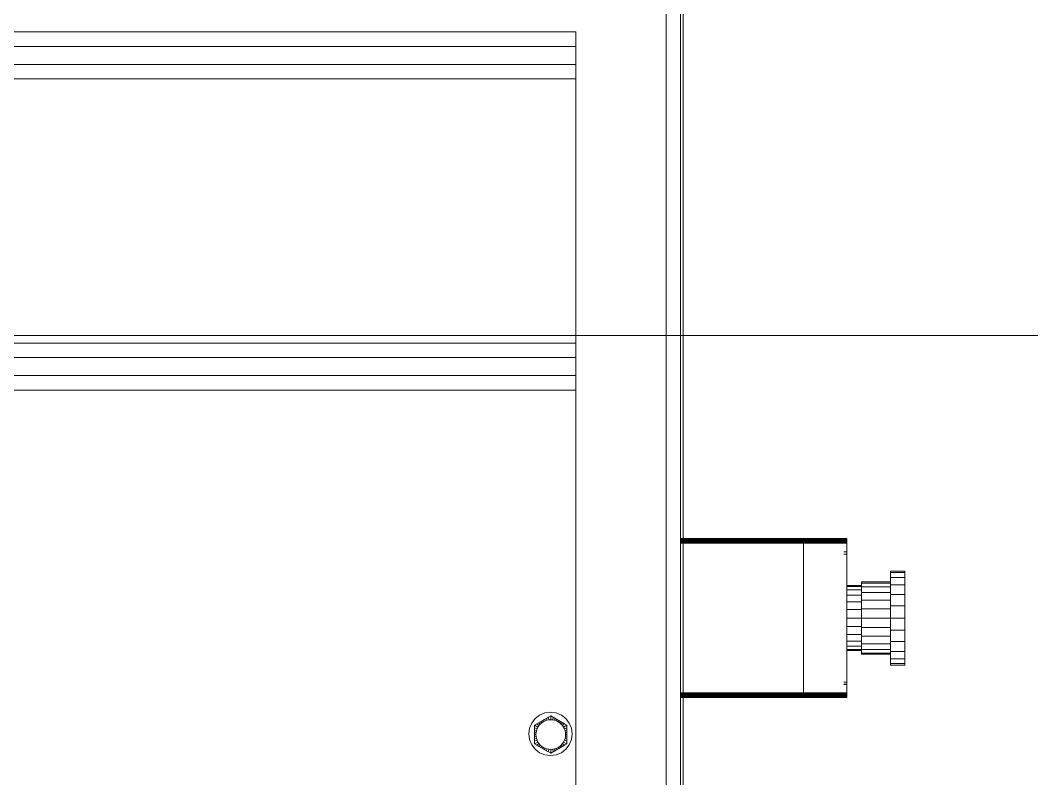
# Model space of a CAD drawing. Header units: inches. Extents: x -827 to 154, y -802 to 207.
# Drawn here: x -75.81 to -58.33, y -149.94 to -136.84 of the extents above; entities that cross this region are included whole.
import ezdxf

# ---------------------------------------------------------------- set-up
doc = ezdxf.new("R2010")
doc.units = ezdxf.units.IN
doc.header["$MEASUREMENT"] = 0
for name, color, linetype, lineweight in [('A-ANNO-NOTE', 131, 'Continuous', 9), ('Layer0', 7, 'Continuous', 9), ('Shop_Sabre_RC-8_CNC_Router_skp', 8, 'Continuous', 9)]:
    doc.layers.add(name, color=color, linetype=linetype, lineweight=lineweight)

# ---------------------------------------------------------------- blocks, each defined once
blk = doc.blocks.new('Shop_Sabre_RC-8_CNC_Router_skp_163-402902-Level 1')
at = {"layer": 'Layer0'}
for p, q in [((0.3125, 60), (0.3125, 0)), ((0.3125, 0), (0.3125, 60))]:
    blk.add_line(p, q, dxfattribs=at)
blk = doc.blocks.new('Shop_Sabre_RC-8_CNC_Router_skp_9-V86-Level 1')
at = {"layer": 'Layer0'}
for p, q in [((96.006, 2.445), (96.245, 2.583)), ((96.245, 2.583), (96.006, 2.445)), ((96.041, 2.466), (96.006, 2.445)), ((96.006, 2.445), (96.041, 2.466)), ((96.074, 2.485), (96.041, 2.466)), ((96.041, 2.466), (96.074, 2.485)), ((96.041, 2.466), (96.064, 2.443)), ((96.064, 2.443), (96.041, 2.466)), ((96.064, 2.443), (96.089, 2.465)), ((96.064, 2.443), (96.089, 2.465)), ((96.105, 2.503), (96.074, 2.485)), ((96.074, 2.485), (96.105, 2.503)), ((96.074, 2.485), (96.089, 2.465)), ((96.089, 2.465), (96.074, 2.485)), ((96.089, 2.465), (96.108, 2.477)), ((96.089, 2.465), (96.108, 2.477)), ((96.137, 2.521), (96.105, 2.503)), ((96.137, 2.521), (96.105, 2.503)), ((96.105, 2.503), (96.117, 2.483)), ((96.117, 2.483), (96.105, 2.503)), ((96.108, 2.477), (96.117, 2.483)), ((96.108, 2.477), (96.117, 2.483)), ((96.117, 2.483), (96.147, 2.498)), ((96.117, 2.483), (96.147, 2.498)), ((96.17, 2.54), (96.137, 2.521)), ((96.17, 2.54), (96.137, 2.521)), ((96.137, 2.521), (96.147, 2.498)), ((96.147, 2.498), (96.137, 2.521)), ((96.147, 2.498), (96.179, 2.509)), ((96.147, 2.498), (96.179, 2.509)), ((96.205, 2.561), (96.17, 2.54)), ((96.205, 2.561), (96.17, 2.54)), ((96.179, 2.509), (96.17, 2.54)), ((96.17, 2.54), (96.179, 2.509)), ((96.179, 2.509), (96.211, 2.515)), ((96.179, 2.509), (96.211, 2.515)), ((96.245, 2.583), (96.205, 2.561)), ((96.245, 2.583), (96.205, 2.561)), ((96.211, 2.515), (96.205, 2.561)), ((96.205, 2.561), (96.211, 2.515)), ((96.211, 2.515), (96.245, 2.518)), ((96.211, 2.515), (96.245, 2.518)), ((96.245, 2.583), (96.245, 2.518)), ((96.245, 2.518), (96.245, 2.583)), ((96.284, 2.561), (96.245, 2.583)), ((96.245, 2.583), (96.284, 2.561)), ((96.245, 2.518), (96.278, 2.515)), ((96.245, 2.518), (96.278, 2.515)), ((96.284, 2.561), (96.278, 2.515)), ((96.284, 2.561), (96.278, 2.515)), ((96.278, 2.515), (96.311, 2.509)), ((96.311, 2.509), (96.278, 2.515)), ((96.284, 2.561), (96.484, 2.445)), ((96.484, 2.445), (96.284, 2.561)), ((96.284, 2.561), (96.319, 2.54)), ((96.284, 2.561), (96.319, 2.54)), ((96.311, 2.509), (96.319, 2.54)), ((96.319, 2.54), (96.311, 2.509)), ((96.311, 2.509), (96.343, 2.498)), ((96.343, 2.498), (96.311, 2.509)), ((96.319, 2.54), (96.352, 2.521)), ((96.319, 2.54), (96.352, 2.521)), ((96.352, 2.521), (96.343, 2.498)), ((96.343, 2.498), (96.352, 2.521)), ((96.343, 2.498), (96.373, 2.483)), ((96.373, 2.483), (96.343, 2.498)), ((96.352, 2.521), (96.384, 2.503)), ((96.352, 2.521), (96.384, 2.503)), ((96.384, 2.503), (96.373, 2.483)), ((96.373, 2.483), (96.384, 2.503)), ((96.373, 2.483), (96.401, 2.465)), ((96.401, 2.465), (96.373, 2.483)), ((96.384, 2.503), (96.416, 2.485)), ((96.416, 2.485), (96.384, 2.503)), ((96.416, 2.485), (96.401, 2.465)), ((96.401, 2.465), (96.416, 2.485)), ((96.401, 2.465), (96.426, 2.443)), ((96.426, 2.443), (96.401, 2.465)), ((96.416, 2.485), (96.449, 2.466)), ((96.449, 2.466), (96.416, 2.485)), ((96.449, 2.466), (96.426, 2.443)), ((96.426, 2.443), (96.449, 2.466)), ((96.449, 2.466), (96.484, 2.445)), ((96.484, 2.445), (96.449, 2.466)), ((96.006, 2.445), (95.966, 2.423)), ((95.966, 2.423), (96.006, 2.445)), ((95.966, 2.377), (95.966, 2.423)), ((96.023, 2.39), (95.966, 2.423)), ((95.966, 2.377), (95.966, 2.423)), ((96.023, 2.39), (95.966, 2.423)), ((95.966, 2.377), (95.966, 2.101)), ((95.966, 2.377), (96.008, 2.36)), ((95.966, 2.377), (95.966, 2.336)), ((95.966, 2.377), (96.008, 2.36)), ((95.966, 2.101), (95.966, 2.377)), ((95.966, 2.336), (95.966, 2.377)), ((95.998, 2.328), (95.966, 2.336)), ((95.966, 2.299), (95.966, 2.336)), ((95.998, 2.328), (95.966, 2.336)), ((95.966, 2.299), (95.966, 2.336)), ((95.966, 2.299), (95.991, 2.295)), ((95.966, 2.299), (95.966, 2.262)), ((95.966, 2.299), (95.991, 2.295)), ((95.966, 2.262), (95.966, 2.299)), ((95.991, 2.295), (95.989, 2.262)), ((95.991, 2.295), (95.989, 2.262)), ((95.991, 2.295), (95.989, 2.262)), ((95.989, 2.262), (95.991, 2.295)), ((95.998, 2.328), (95.991, 2.295)), ((95.991, 2.295), (95.998, 2.328)), ((95.991, 2.295), (95.998, 2.328)), ((95.998, 2.328), (95.991, 2.295)), ((96.008, 2.36), (95.998, 2.328)), ((95.998, 2.328), (96.008, 2.36)), ((95.998, 2.328), (96.008, 2.36)), ((95.998, 2.328), (96.008, 2.36)), ((96.042, 2.418), (96.006, 2.445)), ((96.006, 2.445), (96.042, 2.418)), ((96.008, 2.36), (96.023, 2.39)), ((96.023, 2.39), (96.008, 2.36)), ((96.023, 2.39), (96.042, 2.418)), ((96.023, 2.39), (96.042, 2.418)), ((96.042, 2.418), (96.064, 2.443)), ((96.042, 2.418), (96.064, 2.443)), ((96.426, 2.443), (96.448, 2.418)), ((96.448, 2.418), (96.426, 2.443)), ((96.448, 2.418), (96.484, 2.445)), ((96.484, 2.445), (96.448, 2.418)), ((96.448, 2.418), (96.466, 2.39)), ((96.466, 2.39), (96.448, 2.418)), ((96.466, 2.39), (96.523, 2.423)), ((96.523, 2.423), (96.466, 2.39)), ((96.466, 2.39), (96.481, 2.36)), ((96.481, 2.36), (96.466, 2.39)), ((96.523, 2.377), (96.481, 2.36)), ((96.481, 2.36), (96.523, 2.377)), ((96.481, 2.36), (96.492, 2.328)), ((96.492, 2.328), (96.481, 2.36)), ((96.484, 2.445), (96.523, 2.423)), ((96.523, 2.423), (96.484, 2.445)), ((96.492, 2.328), (96.523, 2.336)), ((96.523, 2.336), (96.492, 2.328)), ((96.498, 2.295), (96.492, 2.328)), ((96.492, 2.328), (96.498, 2.295)), ((96.492, 2.328), (96.498, 2.295)), ((96.498, 2.295), (96.492, 2.328)), ((96.523, 2.299), (96.498, 2.295)), ((96.498, 2.295), (96.523, 2.299)), ((96.501, 2.262), (96.498, 2.295)), ((96.498, 2.295), (96.501, 2.262)), ((96.498, 2.295), (96.501, 2.262)), ((96.501, 2.262), (96.498, 2.295)), ((96.523, 2.423), (96.523, 2.101)), ((96.523, 2.101), (96.523, 2.423)), ((96.523, 2.377), (96.523, 2.423)), ((96.523, 2.423), (96.523, 2.377)), ((96.523, 2.336), (96.523, 2.377)), ((96.523, 2.377), (96.523, 2.336)), ((96.523, 2.299), (96.523, 2.336)), ((96.523, 2.336), (96.523, 2.299)), ((96.523, 2.262), (96.523, 2.299)), ((96.523, 2.299), (96.523, 2.262)), ((95.989, 2.262), (95.966, 2.262)), ((95.966, 2.262), (95.966, 2.225)), ((95.966, 2.262), (95.989, 2.262)), ((95.966, 2.225), (95.966, 2.262)), ((95.991, 2.228), (95.966, 2.225)), ((95.966, 2.225), (95.991, 2.228)), ((95.966, 2.187), (95.966, 2.225)), ((95.966, 2.225), (95.966, 2.187)), ((95.998, 2.196), (95.966, 2.187)), ((95.998, 2.196), (95.966, 2.187)), ((95.966, 2.146), (95.966, 2.187)), ((95.966, 2.146), (95.966, 2.187)), ((96.008, 2.164), (95.966, 2.146)), ((95.966, 2.146), (96.008, 2.164)), ((95.966, 2.146), (95.966, 2.101)), ((95.966, 2.101), (95.966, 2.146)), ((96.023, 2.134), (95.966, 2.101)), ((95.966, 2.101), (96.023, 2.134)), ((95.966, 2.101), (96.006, 2.078)), ((96.006, 2.078), (95.966, 2.101)), ((95.989, 2.262), (95.991, 2.228)), ((95.989, 2.262), (95.991, 2.228)), ((95.991, 2.228), (95.989, 2.262)), ((95.991, 2.228), (95.989, 2.262)), ((95.991, 2.228), (95.998, 2.196)), ((95.998, 2.196), (95.991, 2.228)), ((95.991, 2.228), (95.998, 2.196)), ((95.998, 2.196), (95.991, 2.228)), ((95.998, 2.196), (96.008, 2.164)), ((95.998, 2.196), (96.008, 2.164)), ((96.042, 2.106), (96.006, 2.078)), ((96.006, 2.078), (96.042, 2.106)), ((96.008, 2.164), (96.023, 2.134)), ((96.008, 2.164), (96.023, 2.134)), ((96.023, 2.134), (96.042, 2.106)), ((96.023, 2.134), (96.042, 2.106)), ((96.042, 2.106), (96.064, 2.081)), ((96.042, 2.106), (96.064, 2.081)), ((96.426, 2.081), (96.448, 2.106)), ((96.448, 2.106), (96.426, 2.081)), ((96.448, 2.106), (96.466, 2.134)), ((96.466, 2.134), (96.448, 2.106)), ((96.448, 2.106), (96.484, 2.078)), ((96.484, 2.078), (96.448, 2.106)), ((96.466, 2.134), (96.481, 2.164)), ((96.481, 2.164), (96.466, 2.134)), ((96.523, 2.101), (96.466, 2.134)), ((96.466, 2.134), (96.523, 2.101)), ((96.481, 2.164), (96.492, 2.196)), ((96.481, 2.164), (96.492, 2.196)), ((96.481, 2.164), (96.492, 2.196)), ((96.492, 2.196), (96.481, 2.164)), ((96.481, 2.164), (96.523, 2.146)), ((96.523, 2.146), (96.481, 2.164)), ((96.523, 2.101), (96.484, 2.078)), ((96.484, 2.078), (96.523, 2.101)), ((96.492, 2.196), (96.498, 2.228)), ((96.492, 2.196), (96.498, 2.228)), ((96.492, 2.196), (96.498, 2.228)), ((96.498, 2.228), (96.492, 2.196)), ((96.523, 2.187), (96.492, 2.196)), ((96.492, 2.196), (96.523, 2.187)), ((96.498, 2.228), (96.501, 2.262)), ((96.501, 2.262), (96.498, 2.228)), ((96.498, 2.228), (96.501, 2.262)), ((96.501, 2.262), (96.498, 2.228)), ((96.523, 2.225), (96.498, 2.228)), ((96.498, 2.228), (96.523, 2.225)), ((96.501, 2.262), (96.523, 2.262)), ((96.501, 2.262), (96.523, 2.262)), ((96.523, 2.225), (96.523, 2.262)), ((96.523, 2.225), (96.523, 2.262)), ((96.523, 2.187), (96.523, 2.225)), ((96.523, 2.187), (96.523, 2.225)), ((96.523, 2.146), (96.523, 2.187)), ((96.523, 2.146), (96.523, 2.187)), ((96.523, 2.146), (96.523, 2.101)), ((96.523, 2.101), (96.523, 2.146)), ((96.006, 2.078), (96.245, 1.94)), ((96.245, 1.94), (96.006, 2.078)), ((96.006, 2.078), (96.041, 2.058)), ((96.041, 2.058), (96.006, 2.078)), ((96.041, 2.058), (96.064, 2.081)), ((96.064, 2.081), (96.041, 2.058)), ((96.041, 2.058), (96.074, 2.039)), ((96.074, 2.039), (96.041, 2.058)), ((96.064, 2.081), (96.089, 2.059)), ((96.064, 2.081), (96.089, 2.059)), ((96.074, 2.039), (96.089, 2.059)), ((96.089, 2.059), (96.074, 2.039)), ((96.074, 2.039), (96.105, 2.021)), ((96.105, 2.021), (96.074, 2.039)), ((96.089, 2.059), (96.117, 2.04)), ((96.089, 2.059), (96.117, 2.04)), ((96.105, 2.021), (96.117, 2.04)), ((96.117, 2.04), (96.105, 2.021)), ((96.137, 2.002), (96.105, 2.021)), ((96.137, 2.002), (96.105, 2.021)), ((96.117, 2.04), (96.147, 2.026)), ((96.117, 2.04), (96.147, 2.026)), ((96.137, 2.002), (96.147, 2.026)), ((96.147, 2.026), (96.137, 2.002)), ((96.17, 1.983), (96.137, 2.002)), ((96.17, 1.983), (96.137, 2.002)), ((96.147, 2.026), (96.179, 2.015)), ((96.147, 2.026), (96.179, 2.015)), ((96.179, 2.015), (96.17, 1.983)), ((96.17, 1.983), (96.179, 2.015)), ((96.205, 1.963), (96.17, 1.983)), ((96.205, 1.963), (96.17, 1.983)), ((96.179, 2.015), (96.211, 2.008)), ((96.179, 2.015), (96.211, 2.008)), ((96.205, 1.963), (96.211, 2.008)), ((96.211, 2.008), (96.205, 1.963)), ((96.245, 1.94), (96.205, 1.963)), ((96.245, 1.94), (96.205, 1.963)), ((96.211, 2.008), (96.245, 2.006)), ((96.211, 2.008), (96.245, 2.006)), ((96.245, 2.006), (96.278, 2.008)), ((96.245, 2.006), (96.278, 2.008)), ((96.245, 2.006), (96.245, 1.94)), ((96.245, 1.94), (96.245, 2.006)), ((96.245, 1.94), (96.284, 1.963)), ((96.284, 1.963), (96.245, 1.94)), ((96.278, 2.008), (96.311, 2.015)), ((96.311, 2.015), (96.278, 2.008)), ((96.284, 1.963), (96.278, 2.008)), ((96.284, 1.963), (96.278, 2.008)), ((96.284, 1.963), (96.484, 2.078)), ((96.484, 2.078), (96.284, 1.963)), ((96.284, 1.963), (96.319, 1.983)), ((96.284, 1.963), (96.319, 1.983)), ((96.311, 2.015), (96.343, 2.026)), ((96.343, 2.026), (96.311, 2.015)), ((96.311, 2.015), (96.319, 1.983)), ((96.319, 1.983), (96.311, 2.015)), ((96.319, 1.983), (96.352, 2.002)), ((96.319, 1.983), (96.352, 2.002)), ((96.343, 2.026), (96.373, 2.04)), ((96.373, 2.04), (96.343, 2.026)), ((96.343, 2.026), (96.352, 2.002)), ((96.352, 2.002), (96.343, 2.026)), ((96.352, 2.002), (96.384, 2.021)), ((96.352, 2.002), (96.384, 2.021)), ((96.373, 2.04), (96.401, 2.059)), ((96.401, 2.059), (96.373, 2.04)), ((96.384, 2.021), (96.373, 2.04)), ((96.373, 2.04), (96.384, 2.021)), ((96.416, 2.039), (96.384, 2.021)), ((96.384, 2.021), (96.416, 2.039)), ((96.401, 2.059), (96.426, 2.081)), ((96.426, 2.081), (96.401, 2.059)), ((96.416, 2.039), (96.401, 2.059)), ((96.401, 2.059), (96.416, 2.039)), ((96.416, 2.039), (96.449, 2.058)), ((96.449, 2.058), (96.416, 2.039)), ((96.426, 2.081), (96.449, 2.058)), ((96.449, 2.058), (96.426, 2.081)), ((96.484, 2.078), (96.449, 2.058)), ((96.449, 2.058), (96.484, 2.078))]:
    blk.add_line(p, q, dxfattribs=at)
blk = doc.blocks.new('Shop_Sabre_RC-8_CNC_Router_skp_144-V87-Level 1')
blk.add_blockref('Shop_Sabre_RC-8_CNC_Router_skp_9-V86-Level 1', (12.626, 0))
blk = doc.blocks.new('Shop_Sabre_RC-8_CNC_Router_skp_137-402876-Level 1')
at = {"layer": 'Layer0'}
for p, q in [((51.1875, 0.5625), (0, 0.5625)), ((51.1875, 0.5625), (0, 0.5625)), ((0, 0.25), (51.1875, 0.25)), ((0, 0.25), (51.1875, 0.25))]:
    blk.add_line(p, q, dxfattribs=at)
blk = doc.blocks.new('Shop_Sabre_RC-8_CNC_Router_skp_136-402875-Level 1')
at = {"layer": 'Layer0'}
for p, q in [((51.1875, 0.5625), (0, 0.5625)), ((51.1875, 0.5625), (0, 0.5625)), ((0, 0.25), (51.1875, 0.25)), ((0, 0.25), (51.1875, 0.25))]:
    blk.add_line(p, q, dxfattribs=at)
blk = doc.blocks.new('Shop_Sabre_RC-8_CNC_Router_skp_135-402874-Level 1')
at = {"layer": 'Layer0'}
for p, q in [((0.25, 0.25), (0.25, 59.75)), ((0.25, 0.25), (0.25, 59.75)), ((1.812, 4.375), (1.812, 54.75)), ((1.812, 4.375), (1.812, 41.313)), ((1.812, 41.313), (1.812, 5.188)), ((1.812, 10.563), (1.812, 34.125)), ((1.812, 5.188), (1.812, 34.125)), ((1.812, 34.125), (1.812, 9.75)), ((1.812, 10.563), (1.812, 17.75)), ((2.061, 16.825), (1.983, 16.765)), ((2.061, 16.825), (1.983, 16.765)), ((2.151, 16.862), (2.061, 16.825)), ((2.061, 16.825), (2.151, 16.862)), ((2.249, 16.875), (2.151, 16.862)), ((2.151, 16.862), (2.249, 16.875)), ((2.249, 16.875), (2.346, 16.862)), ((2.249, 16.875), (2.346, 16.862)), ((2.346, 16.862), (2.436, 16.825)), ((2.346, 16.862), (2.436, 16.825)), ((2.436, 16.825), (2.514, 16.765)), ((2.436, 16.825), (2.514, 16.765)), ((1.924, 16.688), (1.886, 16.597)), ((1.886, 16.597), (1.924, 16.688)), ((1.983, 16.765), (1.924, 16.688)), ((1.924, 16.688), (1.983, 16.765)), ((2.514, 16.765), (2.573, 16.688)), ((2.573, 16.688), (2.514, 16.765)), ((2.573, 16.688), (2.611, 16.597)), ((2.611, 16.597), (2.573, 16.688)), ((1.874, 16.5), (1.886, 16.597)), ((1.874, 16.5), (1.886, 16.597)), ((1.874, 16.5), (1.886, 16.403)), ((1.886, 16.403), (1.874, 16.5)), ((2.624, 16.5), (2.611, 16.597)), ((2.624, 16.5), (2.611, 16.597)), ((2.611, 16.403), (2.624, 16.5)), ((2.611, 16.403), (2.624, 16.5)), ((1.886, 16.403), (1.924, 16.313)), ((1.924, 16.313), (1.886, 16.403)), ((1.924, 16.313), (1.983, 16.235)), ((1.983, 16.235), (1.924, 16.313)), ((2.514, 16.235), (2.573, 16.313)), ((2.514, 16.235), (2.573, 16.313)), ((2.573, 16.313), (2.611, 16.403)), ((2.573, 16.313), (2.611, 16.403)), ((1.983, 16.235), (2.061, 16.175)), ((1.983, 16.235), (2.061, 16.175)), ((2.061, 16.175), (2.151, 16.138)), ((2.061, 16.175), (2.151, 16.138)), ((2.151, 16.138), (2.249, 16.125)), ((2.151, 16.138), (2.249, 16.125)), ((2.249, 16.125), (2.346, 16.138)), ((2.249, 16.125), (2.346, 16.138)), ((2.346, 16.138), (2.436, 16.175)), ((2.346, 16.138), (2.436, 16.175)), ((2.436, 16.175), (2.514, 16.235)), ((2.514, 16.235), (2.436, 16.175)), ((1.812, 10.563), (53, 10.563)), ((1.812, 10.563), (1.812, 9.75)), ((53, 10.563), (1.812, 10.563)), ((1.812, 10.563), (1.812, 9.75)), ((53, 9.75), (1.812, 9.75)), ((1.812, 5.188), (1.812, 9.75)), ((1.812, 9.75), (53, 9.75)), ((1.812, 4.375), (1.812, 5.188)), ((53, 5.188), (1.812, 5.188)), ((1.812, 5.188), (1.812, 4.375)), ((53, 5.188), (1.812, 5.188)), ((1.812, 4.375), (53, 4.375)), ((1.812, 4.375), (53, 4.375))]:
    blk.add_line(p, q, dxfattribs=at)
for name, p in [('Shop_Sabre_RC-8_CNC_Router_skp_144-V87-Level 1', (-106.626, 14.25)), ('Shop_Sabre_RC-8_CNC_Router_skp_137-402876-Level 1', (1.812, 9.75)), ('Shop_Sabre_RC-8_CNC_Router_skp_136-402875-Level 1', (1.812, 4.375))]:
    blk.add_blockref(name, p)
blk = doc.blocks.new('Shop_Sabre_RC-8_CNC_Router_skp_74-402813-Level 1')
at = {"layer": 'Layer0'}
for p, q in [((-2.878, 13.396), (-2.82, 13.395)), ((-2.878, 13.356), (-2.878, 13.356)), ((-2.878, 13.356), (-2.878, 13.356)), ((-2.878, 13.356), (-2.878, 13.356)), ((-2.878, 13.356), (-2.878, 13.356)), ((-2.82, 13.356), (-2.878, 13.356)), ((-2.878, 13.356), (-2.82, 13.356)), ((-2.858, 13.395), (-2.82, 13.395)), ((-2.858, 13.356), (-2.82, 13.356))]:
    blk.add_line(p, q, dxfattribs=at)
blk = doc.blocks.new('Shop_Sabre_RC-8_CNC_Router_skp_73-402812-Level 1')
blk.add_blockref('Shop_Sabre_RC-8_CNC_Router_skp_74-402813-Level 1', (0, 0))
blk = doc.blocks.new('Shop_Sabre_RC-8_CNC_Router_skp_78-402817-Level 1')
at = {"layer": 'Layer0'}
for p, q in [((-2.125, 15.874), (0, 15.874)), ((-2.125, 15.874), (-2.125, 15.872)), ((-2.125, 15.874), (-2.125, 15.872)), ((0, 15.874), (-2.125, 15.874)), ((-2.125, 15.872), (0, 15.872)), ((-2.125, 15.872), (-2.125, 15.868)), ((0, 15.872), (-2.125, 15.872)), ((-2.125, 15.872), (-2.125, 15.868)), ((-2.125, 15.868), (0, 15.868)), ((-2.125, 15.868), (-2.125, 15.862)), ((0, 15.868), (-2.125, 15.868)), ((-2.125, 15.868), (-2.125, 15.862)), ((-2.125, 15.862), (0, 15.862)), ((-2.125, 15.862), (-2.125, 15.856)), ((0, 15.862), (-2.125, 15.862)), ((-2.125, 15.862), (-2.125, 15.856)), ((-2.125, 15.856), (0, 15.856)), ((-2.125, 15.856), (-2.125, 15.848)), ((0, 15.856), (-2.125, 15.856)), ((-2.125, 15.856), (-2.125, 15.848)), ((0, 15.848), (-2.125, 15.848)), ((-2.125, 15.838), (-2.125, 15.848)), ((0, 15.848), (-2.125, 15.848)), ((-2.125, 15.848), (-2.125, 15.838)), ((0, 15.838), (-2.125, 15.838)), ((-2.125, 15.828), (-2.125, 15.838)), ((-2.125, 15.838), (0, 15.838)), ((-2.125, 15.838), (-2.125, 15.828)), ((0, 15.828), (-2.125, 15.828)), ((-2.125, 15.817), (-2.125, 15.828)), ((-2.125, 15.828), (0, 15.828)), ((-2.125, 15.828), (-2.125, 15.817)), ((0, 15.817), (-2.125, 15.817)), ((-2.125, 15.806), (-2.125, 15.817)), ((-2.125, 15.817), (0, 15.817)), ((-2.125, 15.817), (-2.125, 15.806)), ((0, 15.806), (-2.125, 15.806)), ((-2.125, 15.793), (-2.125, 15.806)), ((-2.125, 15.806), (0, 15.806)), ((-2.125, 15.806), (-2.125, 15.793)), ((-2.125, 15.793), (0, 15.793)), ((-2.125, 13.207), (-2.125, 15.793)), ((0, 15.793), (-2.125, 15.793)), ((-2.125, 13.207), (-2.125, 15.793)), ((0, 13.207), (-2.125, 13.207)), ((-2.125, 13.194), (-2.125, 13.207)), ((-2.125, 13.194), (-2.125, 13.207)), ((-2.125, 13.207), (0, 13.207)), ((0, 13.194), (-2.125, 13.194)), ((-2.125, 13.183), (-2.125, 13.194)), ((-2.125, 13.194), (0, 13.194)), ((-2.125, 13.183), (-2.125, 13.194)), ((0, 13.183), (-2.125, 13.183)), ((-2.125, 13.172), (-2.125, 13.183)), ((-2.125, 13.183), (0, 13.183)), ((-2.125, 13.172), (-2.125, 13.183)), ((0, 13.172), (-2.125, 13.172)), ((-2.125, 13.162), (-2.125, 13.172)), ((-2.125, 13.172), (0, 13.172)), ((-2.125, 13.162), (-2.125, 13.172)), ((0, 13.162), (-2.125, 13.162)), ((-2.125, 13.152), (-2.125, 13.162)), ((-2.125, 13.162), (0, 13.162)), ((-2.125, 13.152), (-2.125, 13.162)), ((-2.125, 13.152), (0, 13.152)), ((-2.125, 13.152), (-2.125, 13.144)), ((-2.125, 13.152), (0, 13.152)), ((-2.125, 13.144), (-2.125, 13.152)), ((-2.125, 13.144), (0, 13.144)), ((-2.125, 13.144), (-2.125, 13.138)), ((0, 13.144), (-2.125, 13.144)), ((-2.125, 13.138), (-2.125, 13.144)), ((-2.125, 13.138), (0, 13.138)), ((-2.125, 13.138), (-2.125, 13.132)), ((0, 13.138), (-2.125, 13.138)), ((-2.125, 13.132), (-2.125, 13.138)), ((-2.125, 13.132), (0, 13.132)), ((-2.125, 13.132), (-2.125, 13.128)), ((0, 13.132), (-2.125, 13.132)), ((-2.125, 13.128), (-2.125, 13.132)), ((-2.125, 13.128), (0, 13.128)), ((-2.125, 13.128), (-2.125, 13.126)), ((0, 13.128), (-2.125, 13.128)), ((-2.125, 13.126), (-2.125, 13.128)), ((0, 13.126), (-2.125, 13.126)), ((-2.125, 13.126), (0, 13.126))]:
    blk.add_line(p, q, dxfattribs=at)
blk = doc.blocks.new('Shop_Sabre_RC-8_CNC_Router_skp_77-402816-Level 1')
at = {"layer": 'Layer0'}
for p, q in [((-3.125, 15.062), (-2.875, 15.062)), ((-2.875, 15.062), (-3.125, 15.062)), ((-2.875, 15.043), (-3.125, 15.043)), ((-3.125, 15.043), (-2.875, 15.043)), ((-2.875, 14.987), (-3.125, 14.987)), ((-3.125, 14.987), (-2.875, 14.987)), ((-2.875, 14.898), (-3.125, 14.898)), ((-2.875, 14.898), (-3.125, 14.898)), ((-3.125, 14.781), (-2.875, 14.781)), ((-2.875, 14.781), (-3.125, 14.781)), ((-3.125, 14.646), (-2.875, 14.646)), ((-2.875, 14.646), (-3.125, 14.646)), ((-3.125, 14.5), (-2.875, 14.5)), ((-2.875, 14.5), (-3.125, 14.5)), ((-3.125, 14.354), (-2.875, 14.354)), ((-2.875, 14.354), (-3.125, 14.354)), ((-3.125, 14.219), (-2.875, 14.219)), ((-2.875, 14.219), (-3.125, 14.219)), ((-3.125, 14.102), (-2.875, 14.102)), ((-3.125, 14.102), (-2.875, 14.102)), ((-2.875, 14.013), (-3.125, 14.013)), ((-3.125, 14.013), (-2.875, 14.013)), ((-2.875, 13.957), (-3.125, 13.957)), ((-3.125, 13.957), (-2.875, 13.957)), ((-2.875, 13.937), (-3.125, 13.937)), ((-3.125, 13.937), (-2.875, 13.937))]:
    blk.add_line(p, q, dxfattribs=at)
blk = doc.blocks.new('Shop_Sabre_RC-8_CNC_Router_skp_76-402815-Level 1')
at = {"layer": 'Layer0'}
for p, q in [((-3.875, 15.312), (-3.625, 15.312)), ((-3.875, 15.312), (-3.875, 15.285)), ((-3.625, 15.312), (-3.875, 15.312)), ((-3.875, 15.312), (-3.875, 15.285)), ((-3.875, 15.285), (-3.625, 15.285)), ((-3.875, 15.285), (-3.875, 15.204)), ((-3.625, 15.285), (-3.875, 15.285)), ((-3.875, 15.285), (-3.875, 15.204)), ((-3.625, 15.285), (-3.625, 15.312)), ((-3.625, 15.312), (-3.625, 15.285)), ((-3.625, 15.204), (-3.625, 15.285)), ((-3.625, 15.285), (-3.625, 15.204)), ((-3.875, 15.204), (-3.625, 15.204)), ((-3.875, 15.204), (-3.875, 15.075)), ((-3.625, 15.204), (-3.875, 15.204)), ((-3.875, 15.204), (-3.875, 15.075)), ((-3.625, 15.075), (-3.875, 15.075)), ((-3.875, 14.906), (-3.875, 15.075)), ((-3.625, 15.075), (-3.875, 15.075)), ((-3.875, 15.075), (-3.875, 14.906)), ((-3.625, 15.075), (-3.625, 15.204)), ((-3.625, 15.204), (-3.625, 15.075)), ((-3.625, 15.125), (-3.125, 15.125)), ((-3.125, 15.125), (-3.625, 15.125)), ((-3.625, 15.104), (-3.125, 15.104)), ((-3.125, 15.104), (-3.625, 15.104)), ((-3.625, 15.075), (-3.625, 14.906)), ((-3.625, 15.075), (-3.625, 14.906)), ((-3.625, 15.041), (-3.125, 15.041)), ((-3.125, 15.041), (-3.625, 15.041)), ((-3.125, 15.125), (-3.125, 15.104)), ((-3.125, 15.104), (-3.125, 15.125)), ((-3.125, 15.104), (-3.125, 15.041)), ((-3.125, 15.041), (-3.125, 15.104)), ((-3.125, 15.041), (-3.125, 14.942)), ((-3.125, 14.942), (-3.125, 15.041)), ((-3.625, 14.906), (-3.875, 14.906)), ((-3.875, 14.71), (-3.875, 14.906)), ((-3.875, 14.906), (-3.625, 14.906)), ((-3.875, 14.906), (-3.875, 14.71)), ((-3.125, 14.942), (-3.625, 14.942)), ((-3.125, 14.942), (-3.625, 14.942)), ((-3.625, 14.906), (-3.625, 14.71)), ((-3.625, 14.906), (-3.625, 14.71)), ((-3.125, 14.942), (-3.125, 14.812)), ((-3.125, 14.942), (-3.125, 14.812)), ((-3.625, 14.71), (-3.875, 14.71)), ((-3.875, 14.5), (-3.875, 14.71)), ((-3.875, 14.71), (-3.625, 14.71)), ((-3.875, 14.71), (-3.875, 14.5)), ((-3.125, 14.812), (-3.625, 14.812)), ((-3.625, 14.812), (-3.125, 14.812)), ((-3.625, 14.71), (-3.625, 14.5)), ((-3.625, 14.71), (-3.625, 14.5)), ((-3.125, 14.812), (-3.125, 14.662)), ((-3.125, 14.812), (-3.125, 14.662)), ((-3.125, 14.662), (-3.625, 14.662)), ((-3.625, 14.662), (-3.125, 14.662)), ((-3.125, 14.662), (-3.125, 14.5)), ((-3.125, 14.662), (-3.125, 14.5)), ((-3.625, 14.5), (-3.875, 14.5)), ((-3.875, 14.29), (-3.875, 14.5)), ((-3.875, 14.5), (-3.625, 14.5)), ((-3.875, 14.29), (-3.875, 14.5)), ((-3.625, 14.5), (-3.625, 14.29)), ((-3.125, 14.5), (-3.625, 14.5)), ((-3.625, 14.5), (-3.125, 14.5)), ((-3.625, 14.29), (-3.625, 14.5)), ((-3.125, 14.338), (-3.625, 14.338)), ((-3.625, 14.338), (-3.125, 14.338)), ((-3.125, 14.338), (-3.125, 14.5)), ((-3.125, 14.5), (-3.125, 14.338)), ((-3.125, 14.188), (-3.125, 14.338)), ((-3.125, 14.338), (-3.125, 14.188)), ((-3.625, 14.29), (-3.875, 14.29)), ((-3.875, 14.094), (-3.875, 14.29)), ((-3.875, 14.29), (-3.625, 14.29)), ((-3.875, 14.094), (-3.875, 14.29)), ((-3.625, 14.29), (-3.625, 14.094)), ((-3.625, 14.094), (-3.625, 14.29)), ((-3.125, 14.188), (-3.625, 14.188)), ((-3.625, 14.188), (-3.125, 14.188)), ((-3.125, 14.058), (-3.125, 14.188)), ((-3.125, 14.188), (-3.125, 14.058)), ((-3.625, 14.094), (-3.875, 14.094)), ((-3.875, 13.925), (-3.875, 14.094)), ((-3.875, 14.094), (-3.625, 14.094)), ((-3.875, 13.925), (-3.875, 14.094)), ((-3.625, 14.094), (-3.625, 13.925)), ((-3.625, 13.925), (-3.625, 14.094)), ((-3.625, 14.058), (-3.125, 14.058)), ((-3.625, 14.058), (-3.125, 14.058)), ((-3.125, 13.959), (-3.125, 14.058)), ((-3.125, 13.959), (-3.125, 14.058)), ((-3.875, 13.925), (-3.625, 13.925)), ((-3.875, 13.925), (-3.875, 13.796)), ((-3.875, 13.925), (-3.625, 13.925)), ((-3.875, 13.796), (-3.875, 13.925)), ((-3.625, 13.959), (-3.125, 13.959)), ((-3.125, 13.959), (-3.625, 13.959)), ((-3.625, 13.796), (-3.625, 13.925)), ((-3.625, 13.796), (-3.625, 13.925)), ((-3.625, 13.896), (-3.125, 13.896)), ((-3.125, 13.896), (-3.625, 13.896)), ((-3.625, 13.875), (-3.125, 13.875)), ((-3.125, 13.875), (-3.625, 13.875)), ((-3.125, 13.896), (-3.125, 13.959)), ((-3.125, 13.896), (-3.125, 13.959)), ((-3.125, 13.875), (-3.125, 13.896)), ((-3.125, 13.875), (-3.125, 13.896)), ((-3.875, 13.796), (-3.625, 13.796)), ((-3.875, 13.796), (-3.875, 13.715)), ((-3.625, 13.796), (-3.875, 13.796)), ((-3.875, 13.715), (-3.875, 13.796)), ((-3.875, 13.715), (-3.625, 13.715)), ((-3.875, 13.715), (-3.875, 13.687)), ((-3.625, 13.715), (-3.875, 13.715)), ((-3.875, 13.687), (-3.875, 13.715)), ((-3.875, 13.687), (-3.625, 13.687)), ((-3.625, 13.687), (-3.875, 13.687)), ((-3.625, 13.715), (-3.625, 13.796)), ((-3.625, 13.715), (-3.625, 13.796)), ((-3.625, 13.687), (-3.625, 13.715)), ((-3.625, 13.687), (-3.625, 13.715))]:
    blk.add_line(p, q, dxfattribs=at)
blk = doc.blocks.new('Shop_Sabre_RC-8_CNC_Router_skp_75-402814-Level 1')
for name in ['Shop_Sabre_RC-8_CNC_Router_skp_76-402815-Level 1', 'Shop_Sabre_RC-8_CNC_Router_skp_77-402816-Level 1']:
    blk.add_blockref(name, (0, 0))
blk = doc.blocks.new('Shop_Sabre_RC-8_CNC_Router_skp_74-V122-Level 1')
at = {"layer": 'Layer0'}
for p, q in [((-2.878, 15.644), (-2.878, 15.644)), ((-2.878, 15.644), (-2.878, 15.644)), ((-2.878, 15.644), (-2.82, 15.644)), ((-2.878, 15.604), (-2.878, 15.605)), ((-2.878, 15.604), (-2.878, 15.605)), ((-2.878, 15.604), (-2.878, 15.605)), ((-2.878, 15.604), (-2.878, 15.605)), ((-2.82, 15.605), (-2.878, 15.604)), ((-2.878, 15.604), (-2.82, 15.605)), ((-2.858, 15.644), (-2.82, 15.644)), ((-2.858, 15.605), (-2.82, 15.605))]:
    blk.add_line(p, q, dxfattribs=at)
blk = doc.blocks.new('Shop_Sabre_RC-8_CNC_Router_skp_73-V123-Level 1')
blk.add_blockref('Shop_Sabre_RC-8_CNC_Router_skp_74-V122-Level 1', (0, 0))
blk = doc.blocks.new('Shop_Sabre_RC-8_CNC_Router_skp_72-402811-Level 1')
at = {"layer": 'Layer0'}
for p, q in [((-2.875, 15.872), (-2.875, 15.874)), ((-2.125, 15.874), (-2.875, 15.874)), ((-2.125, 15.874), (-2.875, 15.874)), ((-2.875, 15.872), (-2.875, 15.874)), ((-2.875, 15.872), (-2.875, 15.874)), ((-2.875, 15.874), (-2.875, 15.872)), ((-2.875, 15.874), (-2.125, 15.874)), ((-2.125, 15.874), (-2.875, 15.874)), ((-2.875, 15.872), (-2.125, 15.872)), ((-2.875, 15.872), (-2.875, 15.868)), ((-2.875, 15.872), (-2.125, 15.872)), ((-2.875, 15.872), (-2.875, 15.868)), ((-2.875, 15.868), (-2.125, 15.868)), ((-2.875, 15.868), (-2.875, 15.862)), ((-2.125, 15.868), (-2.875, 15.868)), ((-2.875, 15.868), (-2.875, 15.862)), ((-2.875, 15.862), (-2.125, 15.862)), ((-2.875, 15.862), (-2.875, 15.856)), ((-2.125, 15.862), (-2.875, 15.862)), ((-2.875, 15.862), (-2.875, 15.856)), ((-2.125, 15.856), (-2.875, 15.856)), ((-2.875, 15.856), (-2.125, 15.856)), ((-2.875, 15.856), (-2.875, 15.848)), ((-2.875, 15.856), (-2.875, 15.848)), ((-2.125, 15.848), (-2.875, 15.848)), ((-2.125, 15.848), (-2.875, 15.848)), ((-2.875, 15.838), (-2.875, 15.848)), ((-2.875, 15.848), (-2.875, 15.838)), ((-2.875, 15.838), (-2.125, 15.838)), ((-2.125, 15.838), (-2.875, 15.838)), ((-2.875, 15.828), (-2.875, 15.838)), ((-2.875, 15.838), (-2.875, 15.828)), ((-2.125, 15.828), (-2.875, 15.828)), ((-2.875, 15.817), (-2.875, 15.828)), ((-2.875, 15.828), (-2.125, 15.828)), ((-2.875, 15.828), (-2.875, 15.817)), ((-2.875, 15.817), (-2.125, 15.817)), ((-2.875, 15.817), (-2.875, 15.806)), ((-2.125, 15.817), (-2.875, 15.817)), ((-2.875, 15.806), (-2.875, 15.817)), ((-2.125, 15.806), (-2.875, 15.806)), ((-2.875, 15.793), (-2.875, 15.806)), ((-2.875, 15.806), (-2.875, 15.793)), ((-2.875, 15.806), (-2.125, 15.806)), ((-2.875, 15.793), (-2.125, 15.793)), ((-2.875, 13.207), (-2.875, 15.793)), ((-2.125, 15.793), (-2.875, 15.793)), ((-2.875, 13.207), (-2.875, 15.793)), ((-2.125, 15.874), (-2.125, 15.872)), ((-2.125, 15.874), (-2.125, 15.872)), ((-2.125, 15.872), (-2.125, 15.868)), ((-2.125, 15.868), (-2.125, 15.872)), ((-2.125, 15.868), (-2.125, 15.862)), ((-2.125, 15.862), (-2.125, 15.868)), ((-2.125, 15.862), (-2.125, 15.856)), ((-2.125, 15.856), (-2.125, 15.862)), ((-2.125, 15.856), (-2.125, 15.848)), ((-2.125, 15.848), (-2.125, 15.856)), ((-2.125, 15.848), (-2.125, 15.838)), ((-2.125, 15.848), (-2.125, 15.838)), ((-2.125, 15.838), (-2.125, 15.828)), ((-2.125, 15.838), (-2.125, 15.828)), ((-2.125, 15.828), (-2.125, 15.817)), ((-2.125, 15.828), (-2.125, 15.817)), ((-2.125, 15.817), (-2.125, 15.806)), ((-2.125, 15.817), (-2.125, 15.806)), ((-2.125, 15.806), (-2.125, 15.793)), ((-2.125, 15.806), (-2.125, 15.793)), ((-2.125, 15.793), (-2.125, 13.207)), ((-2.125, 15.793), (-2.125, 13.207)), ((-2.125, 13.207), (-2.875, 13.207)), ((-2.875, 13.194), (-2.875, 13.207)), ((-2.875, 13.194), (-2.875, 13.207)), ((-2.875, 13.207), (-2.125, 13.207)), ((-2.125, 13.194), (-2.875, 13.194)), ((-2.875, 13.183), (-2.875, 13.194)), ((-2.875, 13.194), (-2.125, 13.194)), ((-2.875, 13.183), (-2.875, 13.194)), ((-2.125, 13.183), (-2.875, 13.183)), ((-2.875, 13.172), (-2.875, 13.183)), ((-2.875, 13.183), (-2.125, 13.183)), ((-2.875, 13.172), (-2.875, 13.183)), ((-2.125, 13.172), (-2.875, 13.172)), ((-2.875, 13.162), (-2.875, 13.172)), ((-2.875, 13.172), (-2.125, 13.172)), ((-2.875, 13.162), (-2.875, 13.172)), ((-2.125, 13.162), (-2.875, 13.162)), ((-2.875, 13.152), (-2.875, 13.162)), ((-2.875, 13.162), (-2.125, 13.162)), ((-2.875, 13.152), (-2.875, 13.162)), ((-2.875, 13.152), (-2.125, 13.152)), ((-2.875, 13.152), (-2.875, 13.144)), ((-2.875, 13.152), (-2.125, 13.152)), ((-2.875, 13.144), (-2.875, 13.152)), ((-2.875, 13.144), (-2.125, 13.144)), ((-2.875, 13.144), (-2.875, 13.138)), ((-2.125, 13.144), (-2.875, 13.144)), ((-2.875, 13.138), (-2.875, 13.144)), ((-2.875, 13.138), (-2.125, 13.138)), ((-2.875, 13.138), (-2.875, 13.132)), ((-2.125, 13.138), (-2.875, 13.138)), ((-2.875, 13.132), (-2.875, 13.138)), ((-2.125, 13.132), (-2.875, 13.132)), ((-2.875, 13.128), (-2.875, 13.132)), ((-2.125, 13.132), (-2.875, 13.132)), ((-2.875, 13.128), (-2.875, 13.132)), ((-2.875, 13.126), (-2.875, 13.128)), ((-2.875, 13.128), (-2.125, 13.128)), ((-2.875, 13.128), (-2.875, 13.126)), ((-2.875, 13.128), (-2.125, 13.128)), ((-2.875, 13.128), (-2.875, 13.126)), ((-2.875, 13.126), (-2.875, 13.128)), ((-2.875, 13.126), (-2.125, 13.126)), ((-2.125, 13.126), (-2.875, 13.126)), ((-2.875, 13.126), (-2.125, 13.126)), ((-2.125, 13.126), (-2.875, 13.126)), ((-2.125, 13.194), (-2.125, 13.207)), ((-2.125, 13.207), (-2.125, 13.194)), ((-2.125, 13.183), (-2.125, 13.194)), ((-2.125, 13.194), (-2.125, 13.183)), ((-2.125, 13.172), (-2.125, 13.183)), ((-2.125, 13.183), (-2.125, 13.172)), ((-2.125, 13.162), (-2.125, 13.172)), ((-2.125, 13.172), (-2.125, 13.162)), ((-2.125, 13.152), (-2.125, 13.162)), ((-2.125, 13.162), (-2.125, 13.152)), ((-2.125, 13.144), (-2.125, 13.152)), ((-2.125, 13.144), (-2.125, 13.152)), ((-2.125, 13.138), (-2.125, 13.144)), ((-2.125, 13.138), (-2.125, 13.144)), ((-2.125, 13.132), (-2.125, 13.138)), ((-2.125, 13.132), (-2.125, 13.138)), ((-2.125, 13.128), (-2.125, 13.132)), ((-2.125, 13.132), (-2.125, 13.128)), ((-2.125, 13.126), (-2.125, 13.128)), ((-2.125, 13.126), (-2.125, 13.128))]:
    blk.add_line(p, q, dxfattribs=at)
for name, p in [('Shop_Sabre_RC-8_CNC_Router_skp_78-402817-Level 1', (0, 0)), ('Shop_Sabre_RC-8_CNC_Router_skp_73-402812-Level 1', (0, 2.248)), ('Shop_Sabre_RC-8_CNC_Router_skp_73-V123-Level 1', (0, 0)), ('Shop_Sabre_RC-8_CNC_Router_skp_75-402814-Level 1', (0, 0)), ('Shop_Sabre_RC-8_CNC_Router_skp_73-402812-Level 1', (0, 0)), ('Shop_Sabre_RC-8_CNC_Router_skp_73-402812-Level 1', (0, 0))]:
    blk.add_blockref(name, p)
blk = doc.blocks.new('Shop_Sabre_RC-8_CNC_Router_skp_1-402740-Level 1')
at = {"layer": 'Layer0'}
for p, q in [((-0.047, 57.375), (-0.047, 2.927)), ((-0.047, 2.927), (-0.047, 57.375))]:
    blk.add_line(p, q, dxfattribs=at)
for name, p in [('Shop_Sabre_RC-8_CNC_Router_skp_163-402902-Level 1', (-0.312, 0)), ('Shop_Sabre_RC-8_CNC_Router_skp_135-402874-Level 1', (0, 0)), ('Shop_Sabre_RC-8_CNC_Router_skp_72-402811-Level 1', (0, 0))]:
    blk.add_blockref(name, p)
blk = doc.blocks.new('Shop_Sabre_RC-8_CNC_Router_skp-402726-Level 1')
blk.add_blockref('Shop_Sabre_RC-8_CNC_Router_skp_1-402740-Level 1', (0, 0))

msp = doc.modelspace()

# ---------------------------------------------------------------- linework, layer by layer
at = {"layer": 'A-ANNO-NOTE'}
msp.add_line((-90.406614, -142.283043), (-6.300799, -142.283043), dxfattribs=at)

# ---------------------------------------------------------------- block references
at = {"layer": 'Shop_Sabre_RC-8_CNC_Router_skp', "color": 7, "rotation": 180}
msp.add_blockref('Shop_Sabre_RC-8_CNC_Router_skp-402726-Level 1', (-64.395614, -132.663924), dxfattribs=at)

doc.saveas('drawing.dxf')
